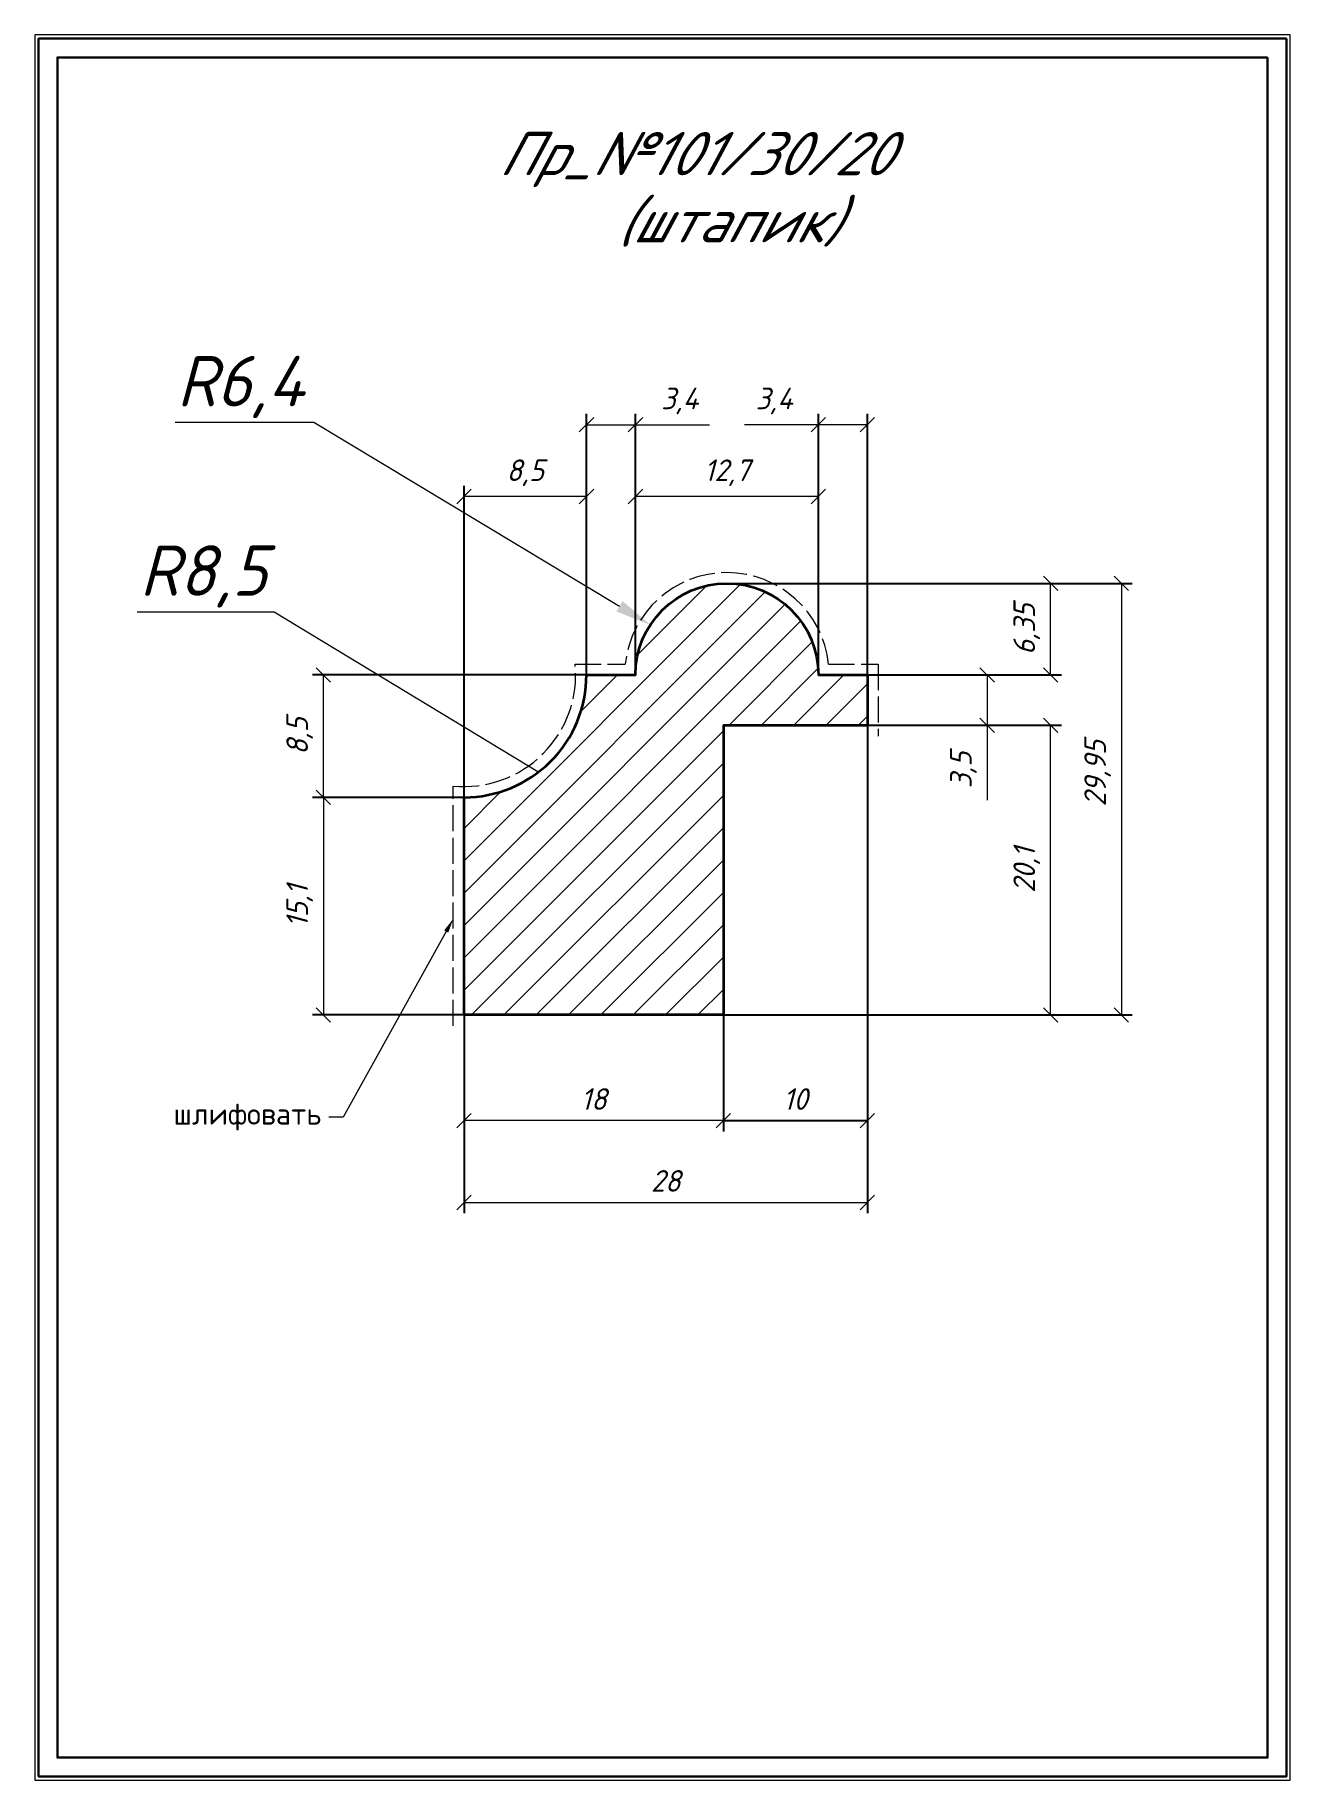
# Model space of a CAD drawing. Header units: millimetres. Extents: x 0 to 87, y 0 to 121.
import ezdxf
from ezdxf import colors
from ezdxf.entities.mleader import LeaderData, LeaderLine
from ezdxf.math import Vec2, Vec3

# ---------------------------------------------------------------- set-up
doc = ezdxf.new("R2010")
doc.units = ezdxf.units.MM
doc.linetypes.add('ACAD_ISO02W100', pattern=[15, 12, -3])
for name, color, linetype, lineweight in [('Пр_№101', 1, 'Continuous', 35), ('служебный слой ЛИНИИ ПУНКТИРНЫЕ', 7, 'ACAD_ISO02W100', 13), ('служебный слой НАДПИСИ', 7, 'Continuous', 13), ('служебный слой РАЗМЕРЫ', 7, 'Continuous', 9), ('служебный слой ШТАМП', 7, 'Continuous', 30), ('служебный слой ШТРИХОВКА', 7, 'Continuous', 5)]:
    doc.layers.add(name, color=color, linetype=linetype, lineweight=lineweight)
doc.styles.add('ЕСКД', font='GOST_Common Italic.ttf')
doc.styles.add('ЕСКД профили текст', font='isocpeur.ttf')
doc.dimstyles.new('ЕСКД', dxfattribs={"dimtxt": 3.5, "dimasz": 2.5, "dimexe": 0.75, "dimexo": 0, "dimgap": 0.75, "dimtad": 1, "dimtxsty": 'ЕСКД', "dimblk": 'OBLIQUE', "dimcen": 2.5, "dimclrd": 256, "dimclre": 256, "dimclrt": 256, "dimadec": 0, "dimazin": 0, "dimtfac": 1, "dimtmove": 0, "dimatfit": 3, "dimfxl": 1, "dimlwd": -1, "dimarcsym": 0})
doc.dimstyles.new('ЕСКД$4', dxfattribs={"dimtxt": 3.5, "dimasz": 2.5, "dimexe": 0.25, "dimexo": 0, "dimgap": 0.35, "dimtad": 1, "dimtoh": 1, "dimdec": 1, "dimzin": 9, "dimtxsty": 'ЕСКД', "dimblk1": 'OBLIQUE', "dimsah": 1, "dimcen": 0, "dimse1": 1, "dimclrd": 256, "dimclre": 256, "dimclrt": 256, "dimadec": 1, "dimazin": 0, "dimtfac": 1, "dimtdec": 1, "dimtofl": 0, "dimtmove": 0, "dimatfit": 3, "dimldrblk": 'DOTSMALL', "dimfxl": 1, "dimlwd": -1, "dimlwe": -1, "dimarcsym": 2})

# ---------------------------------------------------------------- blocks, each defined once
blk = doc.blocks.new('_OBLIQUE')
at = {"color": 0, "linetype": 'ByBlock'}
blk.add_line((-0.5, -0.5), (0.5, 0.5), dxfattribs=at)
blk = doc.blocks.new('*D48')
at = {"layer": 'Defpoints', "color": 0, "transparency": 16777216}
for p in [(20.03, 76.71), (38.29, 76.71), (29.79, 68.21)]:
    blk.add_point(p, dxfattribs=at)
at = {"layer": 'служебный слой РАЗМЕРЫ', "lineweight": -2, "transparency": 16777216}
for p, q in [((38.29, 76.71), (19.28, 76.71)), ((29.79, 68.21), (19.28, 68.21))]:
    blk.add_line(p, q, dxfattribs=at)
at = {"layer": 'служебный слой РАЗМЕРЫ', "transparency": 16777216}
blk.add_line((20.03, 68.21), (20.03, 76.71), dxfattribs=at)
for p, rotation in [((20.03, 76.71), 90), ((20.03, 68.21), 270)]:
    blk.add_blockref('_OBLIQUE', p, dxfattribs=dict(at, rotation=rotation))
at = {"layer": 'служебный слой РАЗМЕРЫ', "transparency": 16777216, "insert": (18.38, 72.46), "char_height": 1.5, "attachment_point": 5, "rotation": 90, "style": 'ЕСКД'}
blk.add_mtext('8,5', dxfattribs=at)
blk = doc.blocks.new('*D49')
at = {"layer": 'Defpoints', "color": 0, "transparency": 16777216}
for p in [(48.04, 83.06), (47.79, 53.11), (75.42, 53.11)]:
    blk.add_point(p, dxfattribs=at)
at = {"layer": 'служебный слой РАЗМЕРЫ', "lineweight": -2, "transparency": 16777216}
for p, q in [((48.04, 83.06), (76.17, 83.06)), ((47.79, 53.11), (76.17, 53.11))]:
    blk.add_line(p, q, dxfattribs=at)
at = {"layer": 'служебный слой РАЗМЕРЫ', "transparency": 16777216}
blk.add_line((75.42, 83.06), (75.42, 53.11), dxfattribs=at)
for p, rotation in [((75.42, 83.06), 90), ((75.42, 53.11), 270)]:
    blk.add_blockref('_OBLIQUE', p, dxfattribs=dict(at, rotation=rotation))
at = {"layer": 'служебный слой РАЗМЕРЫ', "transparency": 16777216, "insert": (73.77, 69.88), "char_height": 1.5, "attachment_point": 5, "rotation": 90, "style": 'ЕСКД'}
blk.add_mtext('29,95', dxfattribs=at)
blk = doc.blocks.new('*D50')
at = {"layer": 'Defpoints', "color": 0, "transparency": 16777216}
for p in [(29.79, 89.09), (38.29, 76.71), (29.79, 68.21)]:
    blk.add_point(p, dxfattribs=at)
at = {"layer": 'служебный слой РАЗМЕРЫ', "lineweight": -2, "transparency": 16777216}
for p, q in [((29.79, 68.21), (29.79, 89.84)), ((38.29, 76.71), (38.29, 89.84))]:
    blk.add_line(p, q, dxfattribs=at)
at = {"layer": 'служебный слой РАЗМЕРЫ', "transparency": 16777216}
blk.add_line((38.29, 89.09), (29.79, 89.09), dxfattribs=at)
at = {"layer": 'служебный слой РАЗМЕРЫ', "transparency": 16777216, "rotation": 180}
blk.add_blockref('_OBLIQUE', (29.79, 89.09), dxfattribs=at)
at = {"layer": 'служебный слой РАЗМЕРЫ', "transparency": 16777216}
blk.add_blockref('_OBLIQUE', (38.29, 89.09), dxfattribs=at)
at = {"layer": 'служебный слой РАЗМЕРЫ', "transparency": 16777216, "insert": (34.04, 90.74), "char_height": 1.5, "attachment_point": 5, "style": 'ЕСКД'}
blk.add_mtext('8,5', dxfattribs=at)
blk = doc.blocks.new('*D51')
at = {"layer": 'Defpoints', "color": 0, "transparency": 16777216}
for p in [(41.69, 89.09), (41.69, 76.71), (54.39, 76.71)]:
    blk.add_point(p, dxfattribs=at)
at = {"layer": 'служебный слой РАЗМЕРЫ', "lineweight": -2, "transparency": 16777216}
for p, q in [((41.69, 76.71), (41.69, 89.84)), ((54.39, 76.71), (54.39, 89.84))]:
    blk.add_line(p, q, dxfattribs=at)
at = {"layer": 'служебный слой РАЗМЕРЫ', "transparency": 16777216}
blk.add_line((54.39, 89.09), (41.69, 89.09), dxfattribs=at)
at = {"layer": 'служебный слой РАЗМЕРЫ', "transparency": 16777216, "rotation": 180}
blk.add_blockref('_OBLIQUE', (41.69, 89.09), dxfattribs=at)
at = {"layer": 'служебный слой РАЗМЕРЫ', "transparency": 16777216}
blk.add_blockref('_OBLIQUE', (54.39, 89.09), dxfattribs=at)
at = {"layer": 'служебный слой РАЗМЕРЫ', "transparency": 16777216, "insert": (48.04, 90.74), "char_height": 1.5, "attachment_point": 5, "style": 'ЕСКД'}
blk.add_mtext('12,7', dxfattribs=at)
blk = doc.blocks.new('*D52')
at = {"layer": 'Defpoints', "color": 0, "transparency": 16777216}
for p in [(57.79, 73.21), (29.79, 53.11), (57.79, 40.09)]:
    blk.add_point(p, dxfattribs=at)
at = {"layer": 'служебный слой РАЗМЕРЫ', "lineweight": -2, "transparency": 16777216}
for p, q in [((57.79, 73.21), (57.79, 39.34)), ((29.79, 53.11), (29.79, 39.34))]:
    blk.add_line(p, q, dxfattribs=at)
at = {"layer": 'служебный слой РАЗМЕРЫ', "transparency": 16777216}
blk.add_line((29.79, 40.09), (57.79, 40.09), dxfattribs=at)
at = {"layer": 'служебный слой РАЗМЕРЫ', "transparency": 16777216, "rotation": 180}
blk.add_blockref('_OBLIQUE', (29.79, 40.09), dxfattribs=at)
at = {"layer": 'служебный слой РАЗМЕРЫ', "transparency": 16777216}
blk.add_blockref('_OBLIQUE', (57.79, 40.09), dxfattribs=at)
at = {"layer": 'служебный слой РАЗМЕРЫ', "transparency": 16777216, "insert": (43.79, 41.59), "char_height": 1.5, "attachment_point": 5, "style": 'ЕСКД'}
blk.add_mtext('28', dxfattribs=at)
blk = doc.blocks.new('*D53')
at = {"layer": 'Defpoints', "color": 0, "transparency": 16777216}
for p in [(57.79, 76.71), (57.79, 73.21), (66.1, 73.21)]:
    blk.add_point(p, dxfattribs=at)
at = {"layer": 'служебный слой РАЗМЕРЫ', "lineweight": -2, "transparency": 16777216}
for p, q in [((57.79, 76.71), (66.85, 76.71)), ((57.79, 73.21), (66.85, 73.21))]:
    blk.add_line(p, q, dxfattribs=at)
at = {"layer": 'служебный слой РАЗМЕРЫ', "transparency": 16777216}
for p, q in [((66.1, 76.71), (66.1, 73.21)), ((66.1, 73.21), (66.1, 68.02))]:
    blk.add_line(p, q, dxfattribs=at)
for p, rotation in [((66.1, 76.71), 90), ((66.1, 73.21), 270)]:
    blk.add_blockref('_OBLIQUE', p, dxfattribs=dict(at, rotation=rotation))
at = {"layer": 'служебный слой РАЗМЕРЫ', "transparency": 16777216, "insert": (64.45, 70.11), "char_height": 1.5, "attachment_point": 5, "rotation": 90, "style": 'ЕСКД'}
blk.add_mtext('3,5', dxfattribs=at)
blk = doc.blocks.new('*D54')
at = {"layer": 'Defpoints', "color": 0, "transparency": 16777216}
for p in [(29.79, 68.21), (20.03, 53.11), (29.79, 53.11)]:
    blk.add_point(p, dxfattribs=at)
at = {"layer": 'служебный слой РАЗМЕРЫ', "lineweight": -2, "transparency": 16777216}
for p, q in [((29.79, 68.21), (19.28, 68.21)), ((29.79, 53.11), (19.28, 53.11))]:
    blk.add_line(p, q, dxfattribs=at)
at = {"layer": 'служебный слой РАЗМЕРЫ', "transparency": 16777216}
blk.add_line((20.03, 68.21), (20.03, 53.11), dxfattribs=at)
for p, rotation in [((20.03, 68.21), 90), ((20.03, 53.11), 270)]:
    blk.add_blockref('_OBLIQUE', p, dxfattribs=dict(at, rotation=rotation))
at = {"layer": 'служебный слой РАЗМЕРЫ', "transparency": 16777216, "insert": (18.38, 60.66), "char_height": 1.5, "attachment_point": 5, "rotation": 90, "style": 'ЕСКД'}
blk.add_mtext('15,1', dxfattribs=at)
blk = doc.blocks.new('*D55')
at = {"layer": 'Defpoints', "color": 0, "transparency": 16777216}
for p in [(57.79, 73.21), (70.5, 73.21), (47.79, 53.11)]:
    blk.add_point(p, dxfattribs=at)
at = {"layer": 'служебный слой РАЗМЕРЫ', "lineweight": -2, "transparency": 16777216}
for p, q in [((57.79, 73.21), (71.25, 73.21)), ((47.79, 53.11), (71.25, 53.11))]:
    blk.add_line(p, q, dxfattribs=at)
at = {"layer": 'служебный слой РАЗМЕРЫ', "transparency": 16777216}
blk.add_line((70.5, 53.11), (70.5, 73.21), dxfattribs=at)
for p, rotation in [((70.5, 73.21), 90), ((70.5, 53.11), 270)]:
    blk.add_blockref('_OBLIQUE', p, dxfattribs=dict(at, rotation=rotation))
at = {"layer": 'служебный слой РАЗМЕРЫ', "transparency": 16777216, "insert": (68.85, 63.16), "char_height": 1.5, "attachment_point": 5, "rotation": 90, "style": 'ЕСКД'}
blk.add_mtext('20,1', dxfattribs=at)
blk = doc.blocks.new('*D56')
at = {"layer": 'Defpoints', "color": 0, "transparency": 16777216}
for p in [(48.04, 83.06), (70.5, 83.06), (57.79, 76.71)]:
    blk.add_point(p, dxfattribs=at)
at = {"layer": 'служебный слой РАЗМЕРЫ', "lineweight": -2, "transparency": 16777216}
for p, q in [((48.04, 83.06), (71.25, 83.06)), ((57.79, 76.71), (71.25, 76.71))]:
    blk.add_line(p, q, dxfattribs=at)
at = {"layer": 'служебный слой РАЗМЕРЫ', "transparency": 16777216}
blk.add_line((70.5, 76.71), (70.5, 83.06), dxfattribs=at)
for p, rotation in [((70.5, 83.06), 90), ((70.5, 76.71), 270)]:
    blk.add_blockref('_OBLIQUE', p, dxfattribs=dict(at, rotation=rotation))
at = {"layer": 'служебный слой РАЗМЕРЫ', "transparency": 16777216, "insert": (68.85, 79.88), "char_height": 1.5, "attachment_point": 5, "rotation": 90, "style": 'ЕСКД'}
blk.add_mtext('6,35', dxfattribs=at)
blk = doc.blocks.new('*D57')
at = {"layer": 'Defpoints', "color": 0, "transparency": 16777216}
for p in [(22.52, 77.52), (29.79, 73.11)]:
    blk.add_point(p, dxfattribs=at)
at = {"layer": 'служебный слой РАЗМЕРЫ', "transparency": 16777216}
for p, q in [((7.1, 81.09), (16.62, 81.09)), ((16.62, 81.09), (34.92, 70))]:
    blk.add_line(p, q, dxfattribs=at)
at = {"layer": 'служебный слой РАЗМЕРЫ', "transparency": 16777216, "insert": (11.69, 83.54), "char_height": 3.5, "attachment_point": 5, "style": 'ЕСКД'}
blk.add_mtext('R8,5', dxfattribs=at)
blk = doc.blocks.new('_DotSmall')
at = {"color": 0, "linetype": 'ByBlock', "lineweight": -3, "const_width": 0.5}
blk.add_lwpolyline([(-0.0625, 0, 1), (0.0625, 0, 1)], format="xyb", close=True, dxfattribs=at)
blk = doc.blocks.new('*D58')
at = {"layer": 'Defpoints', "color": 0, "transparency": 16777216}
for p in [(42.72, 80.18), (48.16, 76.9)]:
    blk.add_point(p, dxfattribs=at)
at = {"layer": 'служебный слой РАЗМЕРЫ', "transparency": 16777216}
for p, q in [((9.73, 94.24), (19.37, 94.24)), ((19.37, 94.24), (40.58, 81.47))]:
    blk.add_line(p, q, dxfattribs=at)
blk.add_solid([(40.79, 81.83), (40.36, 81.11), (42.72, 80.18)], dxfattribs=at)
at = {"layer": 'служебный слой РАЗМЕРЫ', "transparency": 16777216, "insert": (14.26, 96.69), "char_height": 3.5, "attachment_point": 5, "style": 'ЕСКД'}
blk.add_mtext('R6,4', dxfattribs=at)
blk = doc.blocks.new('*D60')
at = {"layer": 'Defpoints', "color": 0, "transparency": 16777216}
for p in [(29.79, 53.11), (47.79, 53.11), (29.79, 45.77)]:
    blk.add_point(p, dxfattribs=at)
at = {"layer": 'служебный слой РАЗМЕРЫ', "lineweight": -2, "transparency": 16777216}
for p, q in [((29.79, 53.11), (29.79, 45.02)), ((47.79, 53.11), (47.79, 45.02))]:
    blk.add_line(p, q, dxfattribs=at)
at = {"layer": 'служебный слой РАЗМЕРЫ', "transparency": 16777216}
blk.add_line((47.79, 45.77), (29.79, 45.77), dxfattribs=at)
at = {"layer": 'служебный слой РАЗМЕРЫ', "transparency": 16777216, "rotation": 180}
blk.add_blockref('_OBLIQUE', (29.79, 45.77), dxfattribs=at)
at = {"layer": 'служебный слой РАЗМЕРЫ', "transparency": 16777216}
blk.add_blockref('_OBLIQUE', (47.79, 45.77), dxfattribs=at)
at = {"layer": 'служебный слой РАЗМЕРЫ', "transparency": 16777216, "insert": (38.79, 47.27), "char_height": 1.5, "attachment_point": 5, "style": 'ЕСКД'}
blk.add_mtext('18', dxfattribs=at)
blk = doc.blocks.new('*D61')
at = {"layer": 'Defpoints', "color": 0, "transparency": 16777216}
for p in [(54.39, 94.07), (54.39, 76.71), (57.79, 76.71)]:
    blk.add_point(p, dxfattribs=at)
at = {"layer": 'служебный слой РАЗМЕРЫ', "lineweight": -2, "transparency": 16777216}
for p, q in [((54.39, 76.71), (54.39, 94.82)), ((57.79, 76.71), (57.79, 94.82))]:
    blk.add_line(p, q, dxfattribs=at)
at = {"layer": 'служебный слой РАЗМЕРЫ', "transparency": 16777216}
for p, q in [((54.39, 94.07), (49.25, 94.07)), ((57.79, 94.07), (54.39, 94.07))]:
    blk.add_line(p, q, dxfattribs=at)
at = {"layer": 'служебный слой РАЗМЕРЫ', "transparency": 16777216, "rotation": 180}
blk.add_blockref('_OBLIQUE', (54.39, 94.07), dxfattribs=at)
at = {"layer": 'служебный слой РАЗМЕРЫ', "transparency": 16777216}
blk.add_blockref('_OBLIQUE', (57.79, 94.07), dxfattribs=at)
at = {"layer": 'служебный слой РАЗМЕРЫ', "transparency": 16777216, "insert": (51.32, 95.72), "char_height": 1.5, "attachment_point": 5, "style": 'ЕСКД'}
blk.add_mtext('3,4', dxfattribs=at)
blk = doc.blocks.new('*D62')
at = {"layer": 'Defpoints', "color": 0, "transparency": 16777216}
for p in [(41.69, 94.07), (38.29, 76.71), (41.69, 76.71)]:
    blk.add_point(p, dxfattribs=at)
at = {"layer": 'служебный слой РАЗМЕРЫ', "lineweight": -2, "transparency": 16777216}
for p, q in [((38.29, 76.71), (38.29, 94.82)), ((41.69, 76.71), (41.69, 94.82))]:
    blk.add_line(p, q, dxfattribs=at)
at = {"layer": 'служебный слой РАЗМЕРЫ', "transparency": 16777216}
for p, q in [((38.29, 94.07), (41.69, 94.07)), ((41.69, 94.07), (46.82, 94.07))]:
    blk.add_line(p, q, dxfattribs=at)
at = {"layer": 'служебный слой РАЗМЕРЫ', "transparency": 16777216, "rotation": 180}
blk.add_blockref('_OBLIQUE', (38.29, 94.07), dxfattribs=at)
at = {"layer": 'служебный слой РАЗМЕРЫ', "transparency": 16777216}
blk.add_blockref('_OBLIQUE', (41.69, 94.07), dxfattribs=at)
at = {"layer": 'служебный слой РАЗМЕРЫ', "transparency": 16777216, "insert": (44.76, 95.72), "char_height": 1.5, "attachment_point": 5, "style": 'ЕСКД'}
blk.add_mtext('3,4', dxfattribs=at)

msp = doc.modelspace()

# ---------------------------------------------------------------- hatches: boundary and pattern name
at = {"layer": 'служебный слой ШТРИХОВКА'}
h = msp.add_hatch(dxfattribs=at)
h.set_pattern_fill('ANSI31', color=256, scale=0.5, style=0)
h.set_pattern_definition([(45, (-203.749, 117.6448), (-1.122532, 1.122532), [])])
edge = h.paths.add_edge_path()
edge.add_line((29.787, 53.106), (29.787, 68.209))
edge.add_arc((29.787, 76.709), 8.5, 270, 360)
edge.add_line((38.287, 76.709), (41.687, 76.709))
edge.add_arc((48.037, 76.709), 6.35, 0, 180, ccw=False)
edge.add_line((54.387, 76.709), (57.787, 76.709))
edge.add_line((57.787, 76.709), (57.787, 73.206))
edge.add_line((57.787, 73.206), (47.787, 73.206))
edge.add_line((47.787, 73.206), (47.787, 53.106))
edge.add_line((47.787, 53.106), (29.787, 53.106))

# ---------------------------------------------------------------- linework, layer by layer
at = {"layer": 'Пр_№101'}
msp.add_lwpolyline([(29.787, 53.106), (29.787, 68.209, 0.4142136), (38.287, 76.709), (41.687, 76.709, -1), (54.387, 76.709), (57.787, 76.709), (57.787, 73.206), (47.787, 73.206), (47.787, 53.106), (29.787, 53.106)], format="xyb", dxfattribs=at)
at = {"layer": 'служебный слой ЛИНИИ ПУНКТИРНЫЕ', "ltscale": 0.15}
msp.add_lwpolyline([(29.037, 52.356), (29.037, 68.996, 0.4722009), (37.501, 77.459), (40.977, 77.459, -0.8993982), (55.097, 77.459), (58.537, 77.459), (58.537, 72.456)], format="xyb", dxfattribs=at)
at = {"layer": 'служебный слой ШТАМП', "lineweight": 5, "ltscale": 100}
msp.add_lwpolyline([(87.129, 121.128), (0, 121.128), (0, 0), (87.129, 0)], close=True, dxfattribs=at)
at = {"layer": 'служебный слой ШТАМП', "ltscale": 100}
for points in [[(86.879, 120.878), (0.25, 120.878), (0.25, 0.25), (86.879, 0.25)], [(85.564, 119.564), (1.564, 119.564), (1.564, 1.564), (85.564, 1.564)]]:
    msp.add_lwpolyline(points, close=True, dxfattribs=at)

# ---------------------------------------------------------------- texts
at = {"layer": 'служебный слой НАДПИСИ', "style": 'ЕСКД', "oblique": 15}
for s, p in [('Пр_№101/30/20', (32.175, 111.388)), ('(штапик)', (40.385, 106.73))]:
    msp.add_text(s, height=3, dxfattribs=at).set_placement(p)

# ---------------------------------------------------------------- dimensions: what is measured, and where the dimension line sits
at = {"layer": 'служебный слой РАЗМЕРЫ'}
for center, mpoint, picture, middle in [((48.158, 76.902), (42.718, 80.178), '*D58', (14.262, 94.242)), ((29.787, 73.109), (22.518, 77.516), '*D57', (11.686, 81.092))]:
    dim = msp.add_radius_dim(center=center, mpoint=mpoint, dimstyle='ЕСКД$4', override={"dimsah": 1}, dxfattribs=at)
    dim.commit()
    dim.dimension.update_dxf_attribs({"geometry": picture, "text_midpoint": middle, "dimtype": 164})
for base, p1, p2, picture, middle in [((41.687, 94.067), (38.287, 76.709), (41.687, 76.709), '*D62', (44.756, 95.717)), ((54.387, 94.067), (57.787, 76.709), (54.387, 76.709), '*D61', (51.318, 95.717)), ((29.787, 89.091), (38.287, 76.709), (29.787, 68.209), '*D50', (34.037, 90.741)), ((41.687, 89.091), (54.387, 76.709), (41.687, 76.709), '*D51', (48.037, 90.741)), ((29.787, 45.77), (47.787, 53.106), (29.787, 53.106), '*D60', (38.787, 47.27))]:
    dim = msp.add_linear_dim(base=base, p1=p1, p2=p2, dimstyle='ЕСКД', override={"dimtxt": 1.5, "dimasz": 1}, dxfattribs=at)
    dim.commit()
    dim.dimension.update_dxf_attribs({"geometry": picture, "text_midpoint": middle})
dim = msp.add_linear_dim(base=(75.421, 53.106), p1=(48.037, 83.059), p2=(47.787, 53.106), angle=90, dimstyle='ЕСКД', override={"dimtxt": 1.5, "dimasz": 1}, dxfattribs=at)
dim.commit()
dim.dimension.update_dxf_attribs({"geometry": '*D49', "text_midpoint": (75.421, 69.882), "dimtype": 160})
for base, p1, p2, picture, middle in [((70.503, 83.059), (57.787, 76.709), (48.037, 83.059), '*D56', (68.853, 79.884)), ((20.028, 76.709), (29.787, 68.209), (38.287, 76.709), '*D48', (18.378, 72.459)), ((66.098, 73.206), (57.787, 76.709), (57.787, 73.206), '*D53', (64.448, 70.113)), ((70.503, 73.206), (47.787, 53.106), (57.787, 73.206), '*D55', (68.853, 63.156)), ((20.028, 53.106), (29.787, 68.209), (29.787, 53.106), '*D54', (18.378, 60.657))]:
    dim = msp.add_linear_dim(base=base, p1=p1, p2=p2, angle=90, dimstyle='ЕСКД', override={"dimtxt": 1.5, "dimasz": 1}, dxfattribs=at)
    dim.commit()
    dim.dimension.update_dxf_attribs({"geometry": picture, "text_midpoint": middle})
dim = msp.add_linear_dim(base=(57.787, 40.091), p1=(29.787, 53.106), p2=(57.787, 73.206), dimstyle='ЕСКД', override={"dimtxt": 1.5, "dimasz": 1}, dxfattribs=at)
dim.commit()
dim.dimension.update_dxf_attribs({"geometry": '*D52', "text_midpoint": (43.787, 40.091), "dimtype": 160})
msp.add_linear_dim(base=(57.787, 45.77), p1=(47.787, 53.106), p2=(57.787, 68.606), dimstyle='ЕСКД', override={"dimtxt": 1.5, "dimasz": 1}, dxfattribs=at).render()

# ---------------------------------------------------------------- leaders
ml = msp.add_multileader_mtext('Standard', dxfattribs=at)
ml.set_content('\\A1;шлифовать', color=256, style='ЕСКД профили текст')
ml.set_leader_properties(color=256, linetype='ByLayer', lineweight=-1)
ml.build(insert=Vec2(0, 0))
ml.multileader.update_dxf_attribs({"dogleg_length": 1, "arrow_head_size": 1})
ctx = ml.context
ctx.base_point, ctx.char_height, ctx.arrow_head_size, ctx.landing_gap_size, ctx.plane_origin = Vec3(9.194, 46.018), 1.5, 1, 0.5, Vec3(29.167, 59.18)
ctx.text_align_type = 2
notes = []
notes.append((ctx, [(0, (1, 1, 0), (21.394, 46.018), (-1, 0), 1, [(0, [(29.037, 59.772)], 0, [])])]))
ctx.mtext.insert, ctx.mtext.alignment, ctx.mtext.flow_direction = Vec3(19.894, 46.993), 3, 5
for ctx, leaders in notes:
    for number, flags, end, landing, length, lines in leaders:
        leader = LeaderData()
        leader.index, (leader.has_last_leader_line, leader.has_dogleg_vector, leader.attachment_direction) = number, flags
        leader.last_leader_point, leader.dogleg_vector, leader.dogleg_length = Vec3(end), Vec3(landing), length
        for number, points, colour, breaks in lines:
            line = LeaderLine()
            line.index, line.vertices, line.color, line.breaks = number, Vec3.list(points), colors.encode_raw_color(colour), breaks
            leader.lines.append(line)
        ctx.leaders.append(leader)

doc.saveas('drawing.dxf')
